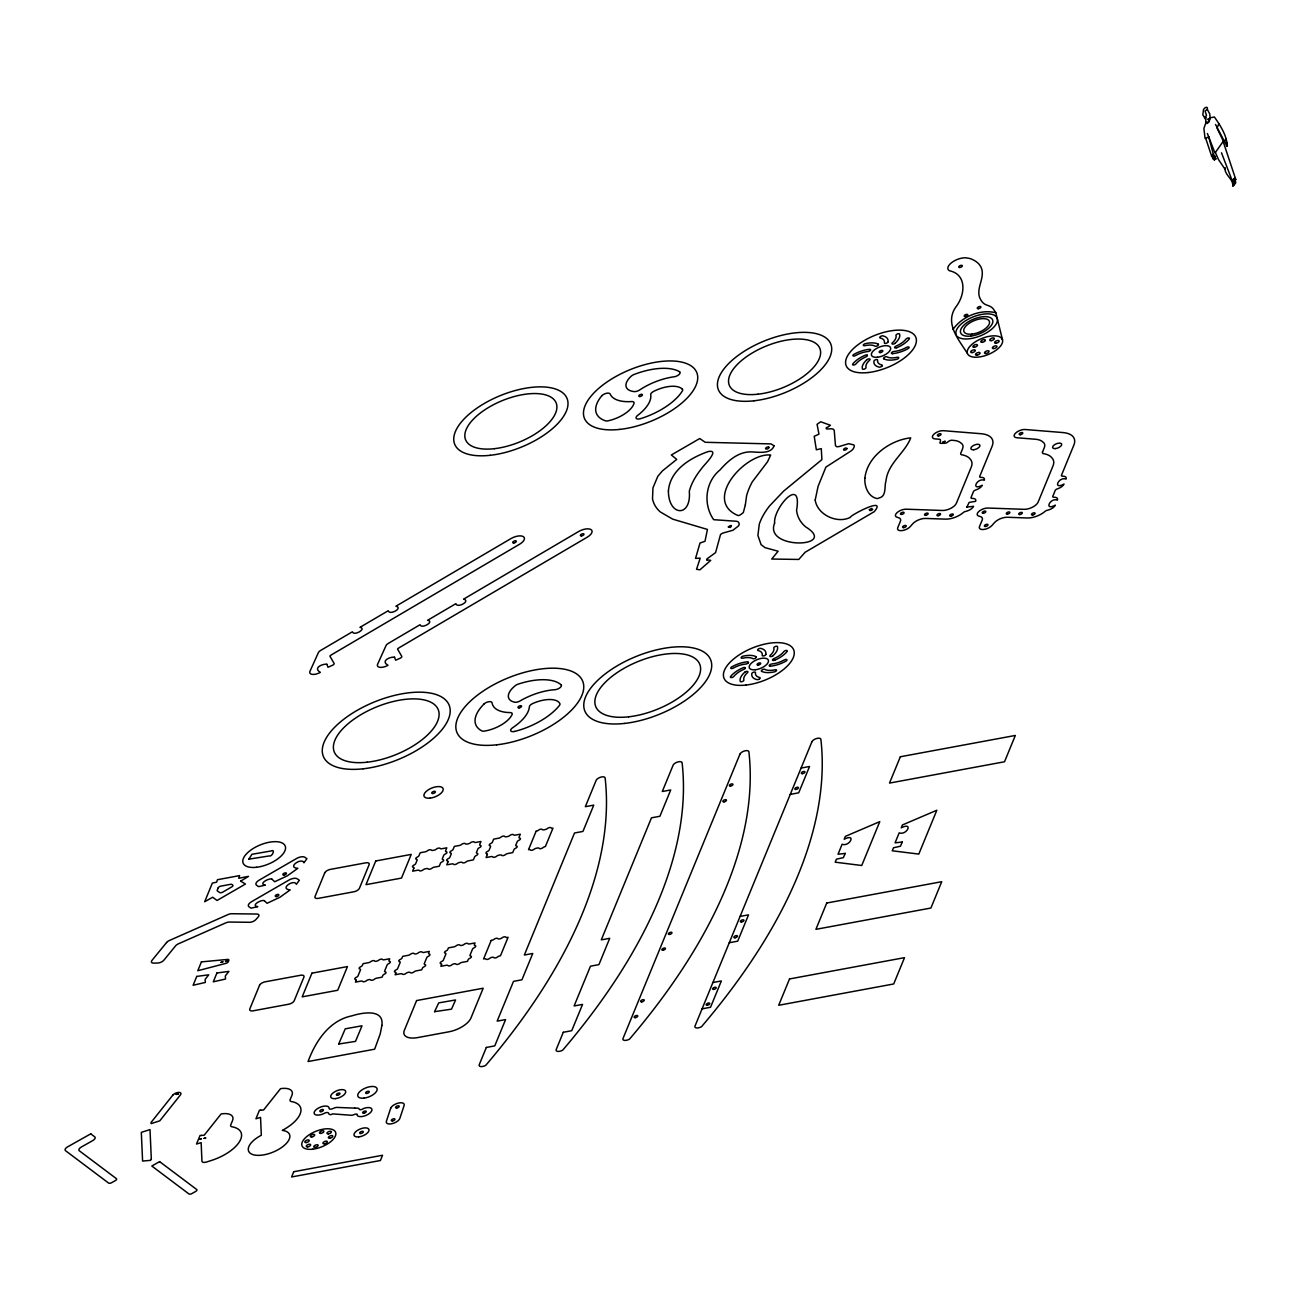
<?xml version="1.0" encoding="UTF-8"?>
<svg xmlns="http://www.w3.org/2000/svg" width="1301" height="1301" viewBox="0 0 1301 1301"><rect width="100%" height="100%" fill="white"/><g stroke="black" fill="none" stroke-linecap="round" stroke-linejoin="round"><path stroke-width="1.5" d="M1205.604 118.131L1205.994 122.766L1207.068 123.481L1210.158 118.196L1209.784 113.984L1207.328 109.414L1205.068 111.04L1205.994 113.74C1208.157 117.675 1202.4 115.708 1206.222 117.675M1210.174 117.789L1209.101 121.855L1207.068 123.481M1213.166 154.152L1215.524 156.689L1214.679 157.323L1213.475 156.006L1213.817 157.177L1216.045 158.673L1214.5 159.909L1211.686 156.266L1213.28 154.071L1208.792 137.109M1232.893 183.051L1233.104 186.206L1235.722 182.856L1234.925 178.042L1232.763 179.961L1234.389 184.466M1211.686 156.266L1205.685 138.313M1207.328 109.414C1208.336 105.804 1204.417 107.316 1203.523 109.609L1202.807 114.764L1205.523 119.302M1233.885 183.034L1234.031 184.628M1227.038 146.07C1227.331 136.247 1220.305 125.416 1214.386 116.976L1210.093 117.838M1225.119 167.634C1223.591 173.358 1232.844 179.684 1232.551 183.604M1218.842 123.693L1217.037 128.1L1223.363 141.175L1214.988 152.998L1207.393 133.531M952.999 329.397C962.122 316.419 980.32 308.955 995.818 312.728L1002.469 339.675A18.832 8.635 -22.2 0 1 978.531 357.076A18.832 8.635 -22.2 0 1 973.831 342.846A18.832 8.635 -22.2 0 1 1002.469 339.675L1001.591 338.211M1042.524 452.016L1044.313 447.642A18.019 8.261 -22.2 0 0 1042.54 441.755A23.451 10.75 -22.2 0 0 1035.092 439.218L1016.845 437.738A7.286 3.334 -22.2 0 1 1015.512 433.184A7.286 3.334 -22.2 0 1 1025.123 429.509L1062.819 432.55A31.875 14.62 -22.2 0 1 1073.845 445.153L1061.486 475.239A2.423 1.106 -22.2 0 0 1062.624 476.199A7.286 3.334 -22.2 0 1 1066.039 479.093C1058.819 476.28 1052.249 490.266 1063.99 484.102A7.286 3.334 -22.2 0 1 1057.42 488.851A2.423 1.106 -22.2 0 0 1055.225 490.428L1052.818 496.299A2.423 1.106 -22.2 0 0 1053.956 497.258A7.286 3.334 -22.2 0 1 1057.388 500.153C1050.102 497.226 1043.646 511.391 1055.322 505.162A7.286 3.334 -22.2 0 1 1047.289 510.285A2.423 1.106 -22.2 0 0 1045.126 511.326A14.571 6.684 -22.2 0 1 1027.351 517.977L1007.283 517.261A9.709 4.456 -22.2 0 0 994.436 522.677L991.996 525.441A7.302 3.35 -22.2 0 1 983.491 529.491A7.302 3.35 -22.2 0 1 979.474 526.612L982.174 520.107A9.709 4.456 -22.2 0 0 980.97 516.79L979.149 516.188A7.286 3.334 -22.2 0 1 978.726 511.569A7.286 3.334 -22.2 0 1 987.833 508.04L1024.131 509.325A9.709 4.456 -22.2 0 0 1038.1 502.17L1052.851 466.278A28.573 13.108 -22.2 0 0 1052.151 458.18A32.899 15.092 -22.2 0 0 1046.687 454.423A28.524 13.091 -22.2 0 0 1043.744 453.707A4.375 2 -22.2 0 1 1042.524 452.016M1232.584 185.783L1233.755 184.189M1206.06 122.18L1203.913 128.474L1205.068 138.491L1208.922 136.93M1225.965 138.996L1224.355 141.289L1215.524 124.441M1210.044 118.131L1207.572 119.269M1235.478 178.562L1223.135 141.419M1214.402 159.86L1213.101 159.08M1215.801 159.064L1213.345 158.478M801.091 768.062L809.531 766.5L798.7 792.813L790.26 794.391M740.09 916.424L748.53 914.847L737.7 941.176L729.259 942.737M712.915 982.515L721.356 980.954L710.525 1007.267L702.085 1008.844M1235.836 179.619L1233.982 180.123L1233.429 182.742M1235.82 179.245L1234.665 178.4L1233.315 179.424L1233.511 184.091L1221.493 152.802M768.924 447.17C769.737 449.235 763.671 449.983 766.11 447.69A1.838 0.846 -22.2 0 1 768.842 447.186M1224.843 168.967L1218.533 159.6L1215.297 152.298M995.818 312.728L993.525 309.248A32.037 14.701 -22.2 0 0 987.54 305.361A30.98 14.213 -22.2 0 1 981.897 301.458C973.847 291.261 984.337 280.609 981.946 269.827A61.245 28.085 -22.2 0 0 969.814 258.492L965.895 257.809A12.067 5.529 -22.2 0 0 951.503 262.721A12.067 5.529 -22.2 0 0 949.47 270.738C966.919 274.495 965.098 294.075 956.837 305.654C943.648 322.453 958.268 339.008 967.407 353.4M1226.859 142.329L1226.892 146.411L1224.501 141.061M956.056 334.487L955.845 332.438A22.101 10.132 -22.2 0 1 985.41 313.931A22.101 10.132 -22.2 0 1 990.712 329.966A22.101 10.132 -22.2 0 1 957.081 336.211M354.799 1108.127L357.499 1108.127A4.846 2.228 -22.2 0 1 359.239 1109.168A2.553 1.171 -22.2 0 0 360.8 1109.688A2.553 1.171 -22.2 0 0 363.272 1108.663L363.516 1108.517A8.001 3.675 -22.2 0 1 371.875 1109.119A8.001 3.675 -22.2 0 1 366.085 1115.396A8.001 3.675 -22.2 0 1 357.173 1115.396L357.19 1115.25A2.553 1.171 -22.2 0 0 356.718 1114.111A2.553 1.171 -22.2 0 0 354.311 1114.502A4.846 2.228 -22.2 0 1 351.563 1115.299L332.893 1113.9L330.828 1114.648A4.846 2.228 -22.2 0 1 328.665 1113.396A3.399 1.561 -22.2 0 0 325.25 1112.875A8.001 3.675 -22.2 0 1 314.419 1113.965A8.001 3.675 -22.2 0 1 320.924 1106.923A8.001 3.675 -22.2 0 1 329.12 1108.68A3.399 1.561 -22.2 0 0 333.251 1108.436A4.846 2.228 -22.2 0 1 336.813 1107.411L354.799 1108.127M864.872 478.215C864.319 486.2 867.995 496.413 876.565 498.446A2.017 0.927 -22.2 0 0 878.972 498.007C886.843 496.38 884.078 486.574 885.997 480.882C887.737 463.432 904.976 452.959 910.733 437.868C890.648 439.933 867.149 456.179 864.872 478.215M668.405 490.916C668.389 516.464 691.579 517.847 689.302 491.258A112.406 51.552 -22.2 0 1 701.581 468.571C703.304 465.612 720.835 449.154 708.329 451.528C690.441 457.741 670.064 470.035 668.405 490.916M774.062 445.755C771.151 454.504 757.832 452.081 751.279 451.886C738.448 451.545 727.958 460.83 720.038 469.921C705.061 482.02 703.012 504.577 713.696 519.701L736.415 521.262A10.132 4.651 -22.2 0 1 738.545 522.238L739.228 523.913A10.05 4.619 -22.2 0 1 738.334 526.059L732.902 530.271L723.014 533.036A5.464 2.504 -22.2 0 0 720.543 534.483L715.583 552.6L706.768 559.04L706.785 560.243A1.773 0.813 -22.2 0 0 708.264 559.967L710.704 560.373L699.922 569.822L696.523 569.285L700.198 558.145L695.531 558.405L700.003 543.037L704.996 541.297L707.435 529.442L672.65 519.132L660.355 511.96A101.364 46.494 -22.2 0 1 655.899 506.983A109.349 50.154 -22.2 0 1 652.517 498.901L652.956 487.875L657.769 476.394L662.453 470.864L676.731 459.383L671.332 454.976L699.743 438.535L705.207 442.291L770.989 443.917L774.062 445.755M774.615 523.116C763.524 550.193 839.438 547.672 805.677 526.889A112.406 51.552 -22.2 0 1 796.57 510.382C802.619 474.719 773.087 508.171 774.615 523.116M815.19 500.088C817.304 514.627 837.08 524.124 850.317 517.359C850.008 515.342 887.51 495.697 874.321 511.618L805.124 552.274L798.781 559.446L771.721 559.04L778.128 551.217L765.053 547.656L761.069 544.631L757.914 535.443L759.28 524.157A109.349 50.154 -22.2 0 1 764.175 513.684A101.364 46.494 -22.2 0 1 769.655 505.829L783.722 491.046L821.89 459.627L821.289 448.65L816.345 449.788L814.215 436.323L818.963 434.127L817.061 424.337L820.703 421.768L830.428 425.281L827.81 427.151A1.773 0.813 -22.2 0 0 826.298 427.753C824.623 430.842 833.713 426.679 834.25 430.533L835.453 445.495L836.445 446.585A5.464 2.504 -22.2 0 0 838.803 446.633L848.707 443.674L853.716 444.877A10.05 4.619 -22.2 0 1 854.285 446.601L853.293 448.764A10.132 4.651 -22.2 0 1 850.903 451.04L825.907 467.092L818.085 486.346L815.19 500.088M264.249 900.601L267.063 903.284L279.748 897.365L290.204 889.9C278.821 888.908 294.481 878.549 296.352 884.355L299.328 880.24L297.262 878.809A6.505 2.992 -22.2 0 0 288.529 880.322L252.085 901.398A6.505 2.992 -22.2 0 0 248.946 906.764L251.012 908.179L257.777 906.667C250.377 905.626 261.078 899.479 264.249 900.601M271.828 879.053L274.657 881.753L287.342 875.817L297.799 868.352C286.35 867.393 302.092 857.001 303.946 862.807L306.922 858.693L304.857 857.261A6.505 2.992 -22.2 0 0 296.108 858.774L259.68 879.85A6.505 2.992 -22.2 0 0 256.541 885.217L258.606 886.648L265.371 885.119C257.891 884.111 268.705 877.915 271.828 879.053M745.327 504.983L743.31 512.61L740.627 514.643A2.504 1.138 -22.2 0 1 738.025 515.554C702.231 500.43 745.701 452.325 770.68 455.041L767.541 461.774L752.206 481.972A158.462 72.677 -22.2 0 0 746.628 495.518L745.327 504.983M240.652 881.151L245.466 884.029L217.039 900.471L212.681 897.235L204.68 901.739L212.356 883.086L216.584 882.192L217.462 879.704L239.66 875.589L238.685 878.273L248.524 876.37L240.652 881.151M381.892 1025.448L380.234 1033.888L374.655 1049.191L308.061 1061.535C315.509 1041.353 329.234 1020.472 351.807 1015.87C361.532 1012.796 384.364 1008.177 381.892 1025.448M326.876 664.274L327.998 667.267L332.438 665.299A2.423 1.106 -22.2 0 0 334.081 663.364L330.047 656.371A4.846 2.228 -22.2 0 1 329.917 655.997A4.846 2.228 -22.2 0 1 331.495 654.793L519.636 544.208A9.709 4.456 -22.2 0 0 523.376 536.646A9.709 4.456 -22.2 0 0 511 538.565L395.911 606.217C403.538 607.909 389.552 615.747 388.251 610.722L359.97 627.342C367.224 628.546 353.872 636.465 352.376 631.798L320.648 650.451A4.846 2.228 -22.2 0 0 318.42 652.549L309.931 671.349A7.741 3.545 -22.2 0 0 312.516 674.406A7.741 3.545 -22.2 0 0 320.371 672.341C312.533 667.885 322.827 663.591 326.876 664.274M394.528 657.216L395.65 660.209L400.09 658.257A2.423 1.106 -22.2 0 0 401.733 656.306L397.699 649.329A4.846 2.228 -22.2 0 1 397.569 648.939A4.846 2.228 -22.2 0 1 399.147 647.735L587.288 537.15A9.709 4.456 -22.2 0 0 591.028 529.588A9.709 4.456 -22.2 0 0 578.669 531.507L463.563 599.159C471.19 600.851 457.204 608.705 455.903 603.664L427.639 620.284C434.892 621.488 421.508 629.391 420.028 624.74L388.3 643.41A4.846 2.228 -22.2 0 0 386.072 645.507L377.583 664.291A7.741 3.545 -22.2 0 0 380.168 667.348A7.741 3.545 -22.2 0 0 388.023 665.283C380.12 660.843 390.511 656.533 394.528 657.216M248.881 859.148L269.079 855.96C272.251 857.196 275.763 848.447 271.145 850.968L251.922 854.302L248.881 859.148M434.583 1011.674L451.512 1009.153L455.578 999.949L438.713 1002.892L434.583 1011.674M845.26 853.407L843.341 857.635L836.429 859.164L835.193 862.189L861.75 865.49L879.769 821.647L845.374 836.364L844.186 839.243C856.676 832.884 849.683 847.097 842.121 844.251L838.023 854.253L845.26 853.407M902.325 842.007L900.406 846.235L893.494 847.764L892.242 850.789L918.799 854.09L936.834 810.247L902.422 824.964L901.235 827.843C913.709 821.484 906.781 835.73 899.186 832.851L895.072 842.853L902.325 842.007M338.699 1044.02L355.515 1041.385L362.003 1025.79L345.253 1028.831L338.699 1044.02M966.838 507.097L973.571 506.317A7.286 3.334 -22.2 0 1 965.521 511.456A2.423 1.106 -22.2 0 0 963.374 512.48A14.571 6.684 -22.2 0 1 945.583 519.132L925.515 518.432A9.709 4.456 -22.2 0 0 912.684 523.831L910.245 526.612A7.302 3.35 -22.2 0 1 901.723 530.645A7.302 3.35 -22.2 0 1 897.723 527.767L900.406 521.278A9.709 4.456 -22.2 0 0 899.219 517.961L897.397 517.343A7.286 3.334 -22.2 0 1 896.958 512.724A7.286 3.334 -22.2 0 1 906.081 509.195L942.379 510.48A9.709 4.456 -22.2 0 0 956.349 503.341L971.099 467.449A28.573 13.108 -22.2 0 0 970.4 459.351A32.899 15.092 -22.2 0 0 964.919 455.578A28.524 13.091 -22.2 0 0 961.992 454.862A4.375 2 -22.2 0 1 960.772 453.171L962.561 448.812A18.019 8.261 -22.2 0 0 960.788 442.909A23.451 10.75 -22.2 0 0 953.34 440.372L951.844 440.258A2.423 1.106 -22.2 0 0 949.551 440.828L949.421 440.893A4.846 2.228 -22.2 0 0 947.713 442.08A2.423 1.106 -22.2 0 1 944.868 443.251L941.127 443.365A2.423 1.106 -22.2 0 1 940.103 442.194A4.846 2.228 -22.2 0 0 940.444 441.072L940.33 439.852A2.423 1.106 -22.2 0 0 939.436 439.25L935.077 438.909A7.286 3.334 -22.2 0 1 933.76 434.355A7.286 3.334 -22.2 0 1 943.371 430.68L981.068 433.721A31.875 14.62 -22.2 0 1 992.094 446.324L979.718 476.394A2.423 1.106 -22.2 0 0 980.873 477.369A7.286 3.334 -22.2 0 1 984.288 480.264C977.067 477.483 970.497 491.42 982.239 485.257A7.286 3.334 -22.2 0 1 975.669 490.005A2.423 1.106 -22.2 0 0 973.473 491.599L971.066 497.454A2.423 1.106 -22.2 0 0 972.205 498.413A7.286 3.334 -22.2 0 1 975.636 501.324L969.18 502.397L966.838 507.097M201.362 1135.431L204.192 1135.236L221.137 1113.932A17.531 8.034 -22.2 0 1 232.521 1120.6L230.732 1124.958A4.846 2.228 -22.2 0 0 232.082 1126.829A28.037 12.864 -22.2 0 1 234.961 1127.528A32.411 14.864 -22.2 0 1 238.685 1142.896A32.411 14.864 -22.2 0 1 211.738 1160.346L206.615 1162.004A4.846 2.228 -22.2 0 1 201.931 1161.142L201.151 1142.636L196.532 1144.018L200.061 1135.464L201.362 1135.431M260.753 1110.192L263.599 1109.981L280.528 1088.677A17.531 8.034 -22.2 0 1 291.912 1095.344L290.123 1099.703A4.846 2.228 -22.2 0 0 291.489 1101.589A28.037 12.864 -22.2 0 1 294.368 1102.289A32.411 14.864 -22.2 0 1 282.301 1130.39A22.101 10.132 -22.2 0 1 282.724 1146.685A22.101 10.132 -22.2 0 1 251.321 1153.954A22.101 10.132 -22.2 0 1 261.306 1135.253L260.558 1117.396L255.939 1118.779L259.452 1110.225L260.753 1110.192M846.984 448.487L846.398 449.43A1.838 0.846 -22.2 0 1 844.918 450.13C841.275 450.731 845.601 446.519 846.984 448.487M176.188 1094.401L178.253 1093.913L176.188 1094.401M221.072 962.317L222.861 961.813L221.072 962.317M225.561 961.488L227.35 960.967L225.561 961.488M199.59 1139.269L201.379 1138.83L199.638 1139.156M204.078 1138.424L205.883 1138.001L204.143 1138.326M943.095 441.95L945.144 441.364L943.095 441.95M869.361 509.683L869.832 510.545A1.838 0.846 -22.2 0 0 871.377 510.317A1.838 0.846 -22.2 0 0 872.695 509.423L871.637 508.398L869.361 509.683M390.658 1108.322L386.381 1121.299A7.286 3.334 -22.2 0 0 391.845 1123.739A7.286 3.334 -22.2 0 0 399.846 1118.421L404.123 1105.46A7.286 3.334 -22.2 0 0 398.675 1103.004A7.286 3.334 -22.2 0 0 390.658 1108.322M218.194 887.835L217.218 890.193A2.423 1.106 -22.2 0 0 217.413 890.957L219.723 892.551A2.423 1.106 -22.2 0 0 222.796 892.096L231.724 886.924A2.423 1.106 -22.2 0 0 232.7 885.038L231.92 884.485A2.423 1.106 -22.2 0 0 230.44 884.355L220.959 886.111A2.423 1.106 -22.2 0 0 218.194 887.835M201.427 961.878L197.801 970.725L225.496 963.472A2.423 1.106 -22.2 0 0 228.26 961.748L228.813 960.382A2.423 1.106 -22.2 0 0 227.138 959.471L201.427 961.878M196.744 976.417L193.117 985.247L205.33 982.45L205.233 980.466A4.846 2.228 -22.2 0 1 205.688 978.661L208.729 974.823L196.744 976.417M216.925 972.985L213.299 981.816L225.512 979.035L225.415 977.035A4.846 2.228 -22.2 0 1 225.854 975.23L228.911 971.392L216.925 972.985M259.533 985.312L249.792 1008.991A4.846 2.228 -22.2 0 0 253.142 1010.812L288.676 1004.226A4.846 2.228 -22.2 0 0 294.189 1000.762L303.93 977.084A4.846 2.228 -22.2 0 0 300.58 975.262L265.046 981.848A4.846 2.228 -22.2 0 0 259.533 985.312M324.746 872.857L315.005 896.552A4.846 2.228 -22.2 0 0 318.371 898.357L353.888 891.77A4.846 2.228 -22.2 0 0 359.418 888.323L369.142 864.628A4.846 2.228 -22.2 0 0 365.792 862.823L330.275 869.41A4.846 2.228 -22.2 0 0 324.746 872.857M311.931 973.164L302.19 996.859L337.707 990.272L347.448 966.578L311.931 973.164M375.729 860.986L365.988 884.664L401.505 878.077L411.246 854.399L375.729 860.986M356.149 980.45L355.466 982.109L360.946 981.1A2.423 1.106 -22.2 0 1 362.589 981.409A2.423 1.106 -22.2 0 0 366.443 980.694A2.423 1.106 -22.2 0 1 368.167 979.783A4.001 1.838 -22.2 0 1 368.931 979.62A2.423 1.106 -22.2 0 1 370.59 979.929A2.423 1.106 -22.2 0 0 374.428 979.214A2.423 1.106 -22.2 0 1 376.623 978.189L382.104 977.181L382.787 975.506A2.423 1.106 -22.2 0 1 384.364 974.173A2.423 1.106 -22.2 0 0 385.307 971.88A2.423 1.106 -22.2 0 1 384.673 970.953L387.113 964.984A2.423 1.106 -22.2 0 1 388.706 963.634A2.423 1.106 -22.2 0 0 389.633 961.358A2.423 1.106 -22.2 0 1 388.999 960.431L389.682 958.756L384.202 959.764A2.423 1.106 -22.2 0 1 382.543 959.471A2.423 1.106 -22.2 0 0 378.705 960.187A2.423 1.106 -22.2 0 1 376.509 961.195A4.001 1.838 -22.2 0 1 375.761 961.309A2.423 1.106 -22.2 0 1 374.558 960.951A2.423 1.106 -22.2 0 0 370.72 961.667A2.423 1.106 -22.2 0 1 368.525 962.675L363.044 963.699L362.361 965.358A2.423 1.106 -22.2 0 1 360.767 966.708A2.423 1.106 -22.2 0 0 359.19 968.058A2.423 1.106 -22.2 0 0 359.84 968.985A2.423 1.106 -22.2 0 1 360.475 969.912L358.019 975.896A2.423 1.106 -22.2 0 1 356.441 977.23A2.423 1.106 -22.2 0 0 354.864 978.58A2.423 1.106 -22.2 0 0 355.515 979.507A2.423 1.106 -22.2 0 1 356.149 980.45M413.832 868.174L412.612 871.166L417.637 870.239A2.423 1.106 -22.2 0 1 419.296 870.532A2.423 1.106 -22.2 0 0 420.955 870.841A2.423 1.106 -22.2 0 0 423.134 869.816A2.423 1.106 -22.2 0 1 425.329 868.808L426.517 868.58A2.423 1.106 -22.2 0 1 428.175 868.889A2.423 1.106 -22.2 0 0 429.834 869.182A2.423 1.106 -22.2 0 0 432.013 868.174A2.423 1.106 -22.2 0 1 434.209 867.165L439.25 866.222L440.47 863.246A2.423 1.106 -22.2 0 1 442.047 861.896A2.423 1.106 -22.2 0 0 442.99 859.619A2.423 1.106 -22.2 0 1 442.356 858.676L443.722 855.342A2.423 1.106 -22.2 0 1 445.3 854.009A2.423 1.106 -22.2 0 0 446.243 851.716A2.423 1.106 -22.2 0 1 445.592 850.789L446.828 847.797L441.787 848.74A2.423 1.106 -22.2 0 1 440.145 848.431A2.423 1.106 -22.2 0 0 438.486 848.138A2.423 1.106 -22.2 0 0 436.29 849.146A2.423 1.106 -22.2 0 1 434.095 850.155L432.908 850.382A2.423 1.106 -22.2 0 1 431.265 850.073A2.423 1.106 -22.2 0 0 429.606 849.781A2.423 1.106 -22.2 0 0 427.411 850.789A2.423 1.106 -22.2 0 1 425.216 851.813L420.19 852.74L418.955 855.733A2.423 1.106 -22.2 0 1 417.377 857.066A2.423 1.106 -22.2 0 0 416.434 859.343A2.423 1.106 -22.2 0 1 417.084 860.286L415.702 863.62A2.423 1.106 -22.2 0 1 414.125 864.97A2.423 1.106 -22.2 0 0 413.198 867.247A2.423 1.106 -22.2 0 1 413.832 868.174M293.766 1171.713L291.603 1176.966L380.412 1160.508L382.575 1155.255L293.766 1171.713M395.797 973.099L395.114 974.774L400.578 973.75A2.423 1.106 -22.2 0 1 402.237 974.059A2.423 1.106 -22.2 0 0 406.075 973.343A2.423 1.106 -22.2 0 1 407.798 972.449A4.001 1.838 -22.2 0 1 408.579 972.27A2.423 1.106 -22.2 0 1 410.222 972.579A2.423 1.106 -22.2 0 0 414.076 971.863A2.423 1.106 -22.2 0 1 416.271 970.855L421.752 969.83L422.435 968.155A2.423 1.106 -22.2 0 1 424.012 966.822A2.423 1.106 -22.2 0 0 424.955 964.545A2.423 1.106 -22.2 0 1 424.305 963.602L426.761 957.634A2.423 1.106 -22.2 0 1 428.338 956.284A2.423 1.106 -22.2 0 0 429.281 954.007A2.423 1.106 -22.2 0 1 428.631 953.08L429.33 951.405L423.85 952.43A2.423 1.106 -22.2 0 1 422.191 952.121A2.423 1.106 -22.2 0 0 418.353 952.836A2.423 1.106 -22.2 0 1 416.157 953.844A4.001 1.838 -22.2 0 1 415.409 953.958A2.423 1.106 -22.2 0 1 414.206 953.6A2.423 1.106 -22.2 0 0 410.352 954.316A2.423 1.106 -22.2 0 1 408.156 955.324L402.676 956.349L401.993 958.008A2.423 1.106 -22.2 0 1 400.415 959.357A2.423 1.106 -22.2 0 0 399.472 961.634A2.423 1.106 -22.2 0 1 400.123 962.577L397.667 968.546A2.423 1.106 -22.2 0 1 396.089 969.879A2.423 1.106 -22.2 0 0 395.146 972.172A2.423 1.106 -22.2 0 1 395.797 973.099M447.967 861.847L446.747 864.84L451.789 863.913A2.423 1.106 -22.2 0 1 453.431 864.206A2.423 1.106 -22.2 0 0 457.285 863.49A2.423 1.106 -22.2 0 1 459.464 862.482L460.668 862.254A2.423 1.106 -22.2 0 1 462.31 862.563A2.423 1.106 -22.2 0 0 466.165 861.847A2.423 1.106 -22.2 0 1 468.36 860.839L473.385 859.896L474.621 856.92A2.423 1.106 -22.2 0 1 476.199 855.57A2.423 1.106 -22.2 0 0 477.125 853.293A2.423 1.106 -22.2 0 1 476.491 852.35L477.857 849.016A2.423 1.106 -22.2 0 1 479.435 847.667A2.423 1.106 -22.2 0 0 480.378 845.39A2.423 1.106 -22.2 0 1 479.744 844.463L480.963 841.471L475.922 842.414A2.423 1.106 -22.2 0 1 474.28 842.105A2.423 1.106 -22.2 0 0 472.621 841.812A2.423 1.106 -22.2 0 0 470.425 842.82A2.423 1.106 -22.2 0 1 468.23 843.829L467.043 844.056A2.423 1.106 -22.2 0 1 465.4 843.747A2.423 1.106 -22.2 0 0 463.741 843.455A2.423 1.106 -22.2 0 0 461.546 844.463A2.423 1.106 -22.2 0 1 459.351 845.487L454.325 846.414L453.09 849.39A2.423 1.106 -22.2 0 1 451.512 850.74A2.423 1.106 -22.2 0 0 450.585 853.017A2.423 1.106 -22.2 0 1 451.219 853.96L449.853 857.294A2.423 1.106 -22.2 0 1 448.276 858.644A2.423 1.106 -22.2 0 0 447.333 860.92A2.423 1.106 -22.2 0 1 447.967 861.847M416.596 1000.567L404.351 1030.327A19.401 8.896 -22.2 0 0 417.784 1037.564L448.878 1031.807A19.401 8.896 -22.2 0 0 470.962 1017.984L483.191 988.223L416.596 1000.567M441.527 964.626L440.844 966.285L446.324 965.277A2.423 1.106 -22.2 0 1 447.967 965.586A2.423 1.106 -22.2 0 0 451.821 964.87A2.423 1.106 -22.2 0 1 453.529 963.96A4.001 1.838 -22.2 0 1 454.309 963.797A2.423 1.106 -22.2 0 1 455.968 964.106A2.423 1.106 -22.2 0 0 459.806 963.39A2.423 1.106 -22.2 0 1 462.001 962.366L467.482 961.358L468.165 959.683A2.423 1.106 -22.2 0 1 469.742 958.349A2.423 1.106 -22.2 0 0 471.32 956.999A2.423 1.106 -22.2 0 0 470.686 956.056A2.423 1.106 -22.2 0 1 470.035 955.129L472.491 949.161A2.423 1.106 -22.2 0 1 474.068 947.811A2.423 1.106 -22.2 0 0 475.646 946.461A2.423 1.106 -22.2 0 0 475.011 945.534A2.423 1.106 -22.2 0 1 474.377 944.591L475.06 942.932L469.58 943.941A2.423 1.106 -22.2 0 1 467.921 943.648A2.423 1.106 -22.2 0 0 464.083 944.363A2.423 1.106 -22.2 0 1 461.888 945.372A4.001 1.838 -22.2 0 1 461.139 945.485A2.423 1.106 -22.2 0 1 459.936 945.128A2.423 1.106 -22.2 0 0 456.082 945.843A2.423 1.106 -22.2 0 1 453.886 946.852L448.422 947.876L447.723 949.535A2.423 1.106 -22.2 0 1 446.145 950.885A2.423 1.106 -22.2 0 0 445.218 953.161A2.423 1.106 -22.2 0 1 445.853 954.088L443.397 960.073A2.423 1.106 -22.2 0 1 441.82 961.406A2.423 1.106 -22.2 0 0 440.876 963.683A2.423 1.106 -22.2 0 1 441.527 964.626M487.306 854.562L486.086 857.554L491.111 856.611A2.423 1.106 -22.2 0 1 492.77 856.92A2.423 1.106 -22.2 0 0 494.429 857.213A2.423 1.106 -22.2 0 0 496.624 856.204A2.423 1.106 -22.2 0 1 498.803 855.196L500.007 854.968A2.423 1.106 -22.2 0 1 501.649 855.277A2.423 1.106 -22.2 0 0 503.308 855.57A2.423 1.106 -22.2 0 0 505.504 854.562A2.423 1.106 -22.2 0 1 507.683 853.537L512.724 852.61L513.96 849.618A2.423 1.106 -22.2 0 1 515.538 848.285A2.423 1.106 -22.2 0 0 516.464 846.008A2.423 1.106 -22.2 0 1 515.83 845.065L517.196 841.731A2.423 1.106 -22.2 0 1 518.774 840.381A2.423 1.106 -22.2 0 0 520.351 839.031A2.423 1.106 -22.2 0 0 519.717 838.104A2.423 1.106 -22.2 0 1 519.066 837.177L520.302 834.185L515.261 835.112A2.423 1.106 -22.2 0 1 513.619 834.819A2.423 1.106 -22.2 0 0 511.96 834.51A2.423 1.106 -22.2 0 0 509.764 835.535A2.423 1.106 -22.2 0 1 507.569 836.543L506.382 836.771A2.423 1.106 -22.2 0 1 504.739 836.462A2.423 1.106 -22.2 0 0 503.08 836.153A2.423 1.106 -22.2 0 0 500.885 837.177A2.423 1.106 -22.2 0 1 498.69 838.186L493.664 839.129L492.428 842.105A2.423 1.106 -22.2 0 1 490.851 843.455A2.423 1.106 -22.2 0 0 489.924 845.731A2.423 1.106 -22.2 0 1 490.558 846.658L489.192 850.008A2.423 1.106 -22.2 0 1 487.615 851.342A2.423 1.106 -22.2 0 0 486.672 853.635A2.423 1.106 -22.2 0 1 487.306 854.562M491.209 940.412L483.598 958.935A2.423 1.106 -22.2 0 1 485.858 959.081A2.423 1.106 -22.2 0 0 489.696 958.365A2.423 1.106 -22.2 0 1 491.42 957.455A4.001 1.838 -22.2 0 1 492.201 957.292A2.423 1.106 -22.2 0 1 493.843 957.585A2.423 1.106 -22.2 0 0 497.698 956.885A2.423 1.106 -22.2 0 1 500.462 955.796L508.073 937.289A2.423 1.106 -22.2 0 1 505.813 937.143A2.423 1.106 -22.2 0 0 501.975 937.858A2.423 1.106 -22.2 0 1 500.251 938.753A4.001 1.838 -22.2 0 1 499.47 938.915A2.423 1.106 -22.2 0 1 497.828 938.623A2.423 1.106 -22.2 0 0 493.973 939.338A2.423 1.106 -22.2 0 1 491.209 940.412M536.093 831.258L528.515 849.699A2.423 1.106 -22.2 0 1 530.304 849.96A2.423 1.106 -22.2 0 0 534.158 849.244A2.423 1.106 -22.2 0 1 536.354 848.236L537.541 848.008A2.423 1.106 -22.2 0 1 539.183 848.317A2.423 1.106 -22.2 0 0 540.842 848.626A2.423 1.106 -22.2 0 0 543.037 847.602A2.423 1.106 -22.2 0 1 545.379 846.561L552.958 828.135A2.423 1.106 -22.2 0 1 551.152 827.859A2.423 1.106 -22.2 0 0 547.314 828.574A2.423 1.106 -22.2 0 1 545.119 829.583L543.932 829.81A2.423 1.106 -22.2 0 1 542.273 829.501A2.423 1.106 -22.2 0 0 538.435 830.217A2.423 1.106 -22.2 0 1 536.093 831.258M486.33 1047.451L479.256 1064.673A4.846 2.228 -22.2 0 0 480.866 1066.576A4.846 2.228 -22.2 0 0 485.777 1065.308A899.999 412.791 -22.2 0 0 605.111 777.852A4.846 2.228 -22.2 0 0 600.818 777.136A4.846 2.228 -22.2 0 0 596.134 780.389L585.336 806.685L593.76 805.124L582.946 831.437L574.505 832.998L524.336 955.032L532.76 953.47L521.945 979.799L513.505 981.361L497.145 1021.139L505.585 1019.577L494.77 1045.89L486.33 1047.451M563.3 1032.278L556.226 1049.484A4.846 2.228 -22.2 0 0 557.82 1051.403A4.846 2.228 -22.2 0 0 562.748 1050.118A899.999 412.791 -22.2 0 0 682.082 762.679A4.846 2.228 -22.2 0 0 677.788 761.963A4.846 2.228 -22.2 0 0 673.105 765.216L662.29 791.512L670.731 789.951L659.916 816.264L651.476 817.825L601.29 939.859L609.73 938.297L598.915 964.626L590.475 966.188L574.115 1005.966L582.555 1004.405L571.724 1030.717L563.3 1032.278M739.911 754.206L623.016 1038.474A4.846 2.228 -22.2 0 0 624.626 1040.393A4.846 2.228 -22.2 0 0 629.538 1039.109A899.999 412.791 -22.2 0 0 748.872 751.653A4.846 2.228 -22.2 0 0 744.595 750.937A4.846 2.228 -22.2 0 0 739.911 754.206M811.905 741.765L695.01 1026.05A4.846 2.228 -22.2 0 0 696.62 1027.953A4.846 2.228 -22.2 0 0 701.532 1026.684A899.999 412.791 -22.2 0 0 820.866 739.228A4.846 2.228 -22.2 0 0 816.589 738.513A4.846 2.228 -22.2 0 0 811.905 741.765M789.528 978.954L778.697 1005.283L893.706 983.963L904.52 957.65L789.528 978.954M826.737 903.024L815.906 929.337L930.914 908.033L941.729 881.704L826.737 903.024M900.341 756.759L889.51 783.088L1004.518 761.768L1015.333 735.455L900.341 756.759M728.365 526.905L730.446 527.458L731.438 525.604A1.838 0.846 -22.2 0 0 730.007 525.75L728.365 526.905M151.323 1159.207L150.574 1160.346L142.59 1161.061L141.321 1132.374L150.005 1129.577L151.323 1159.207M172.822 1095.133L151.566 1121.82A4.846 2.228 -22.2 0 0 151.127 1123.625L159.795 1120.828L180.432 1094.905A4.602 2.114 -22.2 0 0 178.709 1092.401A4.602 2.114 -22.2 0 0 172.822 1095.133M166.577 942.509L151.941 960.431A4.846 2.228 -22.2 0 0 153.664 963.114L157.632 963.033A4.846 2.228 -22.2 0 0 163.861 960.203L175.619 945.811A4.846 2.228 -22.2 0 1 178.481 943.794L225.805 922.864A4.846 2.228 -22.2 0 1 229.35 922.051L249.564 922.295A4.846 2.228 -22.2 0 0 255.858 919.596L258.297 916.831A4.846 2.228 -22.2 0 0 256.85 914.034L231.659 913.725A4.846 2.228 -22.2 0 0 228.114 914.538L169.423 940.493A4.846 2.228 -22.2 0 0 166.577 942.509M90.761 1133.838L67.619 1146.848A4.846 2.228 -22.2 0 0 65.505 1150.669L108.617 1183.081A2.423 1.106 -22.2 0 0 111.675 1182.674L115.382 1180.592A2.423 1.106 -22.2 0 0 116.439 1178.69L79.312 1150.783A4.846 2.228 -22.2 0 1 81.426 1146.962L92.647 1140.652A4.846 2.228 -22.2 0 0 94.745 1136.846L90.761 1133.838M159.616 1161.63L151.81 1166.021L188.921 1193.928A2.423 1.106 -22.2 0 0 191.979 1193.521L195.67 1191.44A2.423 1.106 -22.2 0 0 196.727 1189.537L159.616 1161.63M256.443 867.279A22.702 10.408 -22.2 0 0 285.309 846.284A22.702 10.408 -22.2 0 0 250.768 850.122A22.702 10.408 -22.2 0 0 256.443 867.279M363.922 1098.142A10.343 4.749 -22.2 0 0 377.079 1088.579A10.343 4.749 -22.2 0 0 361.336 1090.319A10.343 4.749 -22.2 0 0 363.922 1098.142M358.767 1136.895A8.001 3.675 -22.2 0 0 368.947 1129.496A8.001 3.675 -22.2 0 0 356.767 1130.845A8.001 3.675 -22.2 0 0 358.767 1136.895M335.463 1098.629A8.001 3.675 -22.2 0 0 345.643 1091.23A8.001 3.675 -22.2 0 0 333.463 1092.58A8.001 3.675 -22.2 0 0 335.463 1098.629M312.647 1149.206A18.116 8.31 -22.2 0 0 335.674 1132.455A18.116 8.31 -22.2 0 0 308.126 1135.513A18.116 8.31 -22.2 0 0 312.647 1149.206M363.093 768.81A67.928 31.159 -22.2 0 0 449.463 706.036A67.928 31.159 -22.2 0 0 346.131 717.485A67.928 31.159 -22.2 0 0 363.093 768.81M367.11 762.207A56.122 25.744 -22.2 0 0 438.486 710.33A56.122 25.744 -22.2 0 0 353.108 719.795A56.122 25.744 -22.2 0 0 367.11 762.207M730.479 786.064A1.935 0.894 -22.2 0 0 732.951 784.275A1.935 0.894 -22.2 0 0 730.007 784.601A1.935 0.894 -22.2 0 0 730.479 786.064M723.99 801.855A1.935 0.894 -22.2 0 0 726.462 800.066A1.935 0.894 -22.2 0 0 723.502 800.391A1.935 0.894 -22.2 0 0 723.99 801.855M669.495 934.411A1.935 0.894 -22.2 0 0 671.95 932.622A1.935 0.894 -22.2 0 0 669.007 932.947A1.935 0.894 -22.2 0 0 669.495 934.411M662.99 950.218A1.935 0.894 -22.2 0 0 665.462 948.413A1.935 0.894 -22.2 0 0 662.502 948.738A1.935 0.894 -22.2 0 0 662.99 950.218M641.767 1001.851A1.935 0.894 -22.2 0 0 644.223 1000.062A1.935 0.894 -22.2 0 0 641.279 1000.388A1.935 0.894 -22.2 0 0 641.767 1001.851M635.295 1017.642A1.935 0.894 -22.2 0 0 637.766 1015.837A1.935 0.894 -22.2 0 0 634.807 1016.179A1.935 0.894 -22.2 0 0 635.295 1017.642M713.761 989.41A1.935 0.894 -22.2 0 0 716.217 987.622A1.935 0.894 -22.2 0 0 713.273 987.947A1.935 0.894 -22.2 0 0 713.761 989.41M707.289 1005.201A1.935 0.894 -22.2 0 0 709.761 1003.413A1.935 0.894 -22.2 0 0 706.801 1003.738A1.935 0.894 -22.2 0 0 707.289 1005.201M741.489 921.986A1.935 0.894 -22.2 0 0 743.944 920.197A1.935 0.894 -22.2 0 0 741.001 920.523A1.935 0.894 -22.2 0 0 741.489 921.986M734.984 937.777A1.935 0.894 -22.2 0 0 737.456 935.988A1.935 0.894 -22.2 0 0 734.512 936.313A1.935 0.894 -22.2 0 0 734.984 937.777M802.489 773.64A1.935 0.894 -22.2 0 0 804.945 771.835A1.935 0.894 -22.2 0 0 802.001 772.16A1.935 0.894 -22.2 0 0 802.489 773.64M795.984 789.431A1.935 0.894 -22.2 0 0 798.456 787.625A1.935 0.894 -22.2 0 0 795.496 787.951A1.935 0.894 -22.2 0 0 795.984 789.431M283.96 875.036A1.935 0.894 -22.2 0 0 286.431 873.247A1.935 0.894 -22.2 0 0 283.488 873.573A1.935 0.894 -22.2 0 0 283.96 875.036M276.381 896.584A1.935 0.894 -22.2 0 0 278.837 894.779A1.935 0.894 -22.2 0 0 275.893 895.121A1.935 0.894 -22.2 0 0 276.381 896.584M363.792 1113.184A1.935 0.894 -22.2 0 0 366.248 1111.396A1.935 0.894 -22.2 0 0 363.304 1111.721A1.935 0.894 -22.2 0 0 363.792 1113.184M320.973 1111.672A1.935 0.894 -22.2 0 0 323.429 1109.883A1.935 0.894 -22.2 0 0 320.485 1110.208A1.935 0.894 -22.2 0 0 320.973 1111.672M324.323 1143.774A2.358 1.073 -22.2 0 0 327.315 1141.595A2.358 1.073 -22.2 0 0 323.738 1142.002A2.358 1.073 -22.2 0 0 324.323 1143.774M328.389 1133.887A2.358 1.073 -22.2 0 0 331.381 1131.707A2.358 1.073 -22.2 0 0 327.803 1132.114A2.358 1.073 -22.2 0 0 328.389 1133.887M320.892 1133.382A2.358 1.073 -22.2 0 0 323.884 1131.219A2.358 1.073 -22.2 0 0 320.306 1131.61A2.358 1.073 -22.2 0 0 320.892 1133.382M329.82 1138.196A2.358 1.073 -22.2 0 0 332.796 1136.017A2.358 1.073 -22.2 0 0 329.218 1136.407A2.358 1.073 -22.2 0 0 329.82 1138.196M315.151 1147.368A2.358 1.073 -22.2 0 0 318.127 1145.189A2.358 1.073 -22.2 0 0 314.566 1145.596A2.358 1.073 -22.2 0 0 315.151 1147.368M311.72 1136.976A2.358 1.073 -22.2 0 0 314.696 1134.814A2.358 1.073 -22.2 0 0 311.134 1135.204A2.358 1.073 -22.2 0 0 311.72 1136.976M306.223 1142.554A2.358 1.073 -22.2 0 0 309.215 1140.392A2.358 1.073 -22.2 0 0 305.637 1140.782A2.358 1.073 -22.2 0 0 306.223 1142.554M307.654 1146.864A2.358 1.073 -22.2 0 0 310.646 1144.685A2.358 1.073 -22.2 0 0 307.069 1145.091A2.358 1.073 -22.2 0 0 307.654 1146.864M337.528 1095.231A1.935 0.894 -22.2 0 0 340 1093.442A1.935 0.894 -22.2 0 0 337.04 1093.767A1.935 0.894 -22.2 0 0 337.528 1095.231M366.784 1093.442A1.935 0.894 -22.2 0 0 369.256 1091.637A1.935 0.894 -22.2 0 0 366.313 1091.962A1.935 0.894 -22.2 0 0 366.784 1093.442M392.463 1120.958A1.935 0.894 -22.2 0 0 394.919 1119.153A1.935 0.894 -22.2 0 0 391.975 1119.478A1.935 0.894 -22.2 0 0 392.463 1120.958M396.74 1107.98A1.935 0.894 -22.2 0 0 399.196 1106.175A1.935 0.894 -22.2 0 0 396.252 1106.5A1.935 0.894 -22.2 0 0 396.74 1107.98M360.832 1133.496A1.935 0.894 -22.2 0 0 363.304 1131.707A1.935 0.894 -22.2 0 0 360.344 1132.033A1.935 0.894 -22.2 0 0 360.832 1133.496M901.593 514.415A1.935 0.894 -22.2 0 0 904.065 512.627A1.935 0.894 -22.2 0 0 901.105 512.952A1.935 0.894 -22.2 0 0 901.593 514.415M925.645 515.277A1.935 0.894 -22.2 0 0 928.117 513.472A1.935 0.894 -22.2 0 0 925.157 513.814A1.935 0.894 -22.2 0 0 925.645 515.277M973.733 449.739A4.846 2.228 -22.2 0 0 979.913 445.267A4.846 2.228 -22.2 0 0 972.53 446.08A4.846 2.228 -22.2 0 0 973.733 449.739M938.086 515.716A1.935 0.894 -22.2 0 0 940.558 513.911A1.935 0.894 -22.2 0 0 937.614 514.253A1.935 0.894 -22.2 0 0 938.086 515.716M903.756 527.621A1.935 0.894 -22.2 0 0 906.212 525.832A1.935 0.894 -22.2 0 0 903.268 526.157A1.935 0.894 -22.2 0 0 903.756 527.621M938.558 435.884A1.935 0.894 -22.2 0 0 941.03 434.079A1.935 0.894 -22.2 0 0 938.086 434.404A1.935 0.894 -22.2 0 0 938.558 435.884M950.852 516.172A1.935 0.894 -22.2 0 0 953.308 514.367A1.935 0.894 -22.2 0 0 950.364 514.692A1.935 0.894 -22.2 0 0 950.852 516.172M430.062 798.147A10.278 4.716 -22.2 0 0 443.121 788.666A10.278 4.716 -22.2 0 0 427.492 790.39A10.278 4.716 -22.2 0 0 430.062 798.147M432.891 793.496A1.935 0.894 -22.2 0 0 435.363 791.691A1.935 0.894 -22.2 0 0 432.42 792.016A1.935 0.894 -22.2 0 0 432.891 793.496M746.042 685.058A37.599 17.238 -22.2 0 0 793.854 650.305A37.599 17.238 -22.2 0 0 736.659 656.631A37.599 17.238 -22.2 0 0 746.042 685.058M756.092 656.712A19.808 9.074 -22.2 0 0 743.278 656.111A1.935 0.894 -22.2 0 0 741.163 657.542A1.935 0.894 -22.2 0 0 742.643 658.176A15.921 7.302 -22.2 0 1 752.937 658.648A1.935 0.894 -22.2 0 0 755.442 658.192A1.935 0.894 -22.2 0 0 756.092 656.712M765.882 654.37A19.808 9.091 -22.2 0 0 760.727 648.386A1.935 0.894 -22.2 0 0 758.141 649.166A1.935 0.894 -22.2 0 0 758.093 650.516A15.921 7.302 -22.2 0 1 762.24 655.33A1.935 0.894 -22.2 0 0 763.898 655.85A1.935 0.894 -22.2 0 0 765.882 654.37M774.697 660.225A19.808 9.091 -22.2 0 0 787.089 651.476A1.935 0.894 -22.2 0 0 786.324 650.435A1.935 0.894 -22.2 0 0 783.852 651.606A15.921 7.302 -22.2 0 1 773.9 658.631A1.935 0.894 -22.2 0 0 772.518 660.192A1.935 0.894 -22.2 0 0 774.697 660.225M761.605 671.283A19.808 9.074 -22.2 0 0 774.42 671.869A1.935 0.894 -22.2 0 0 776.551 670.454A1.935 0.894 -22.2 0 0 775.054 669.82A15.921 7.302 -22.2 0 1 764.76 669.348A1.935 0.894 -22.2 0 0 762.256 669.787A1.935 0.894 -22.2 0 0 761.605 671.283M772.989 655.72A19.808 9.074 -22.2 0 0 777.461 646.613A1.935 0.894 -22.2 0 0 775.396 646.451A1.935 0.894 -22.2 0 0 773.835 647.996A15.921 7.302 -22.2 0 1 770.241 655.33A1.935 0.894 -22.2 0 0 770.42 656.598A1.935 0.894 -22.2 0 0 772.989 655.72M744.709 672.275A19.808 9.074 -22.2 0 0 740.236 681.382A1.935 0.894 -22.2 0 0 742.302 681.545A1.935 0.894 -22.2 0 0 743.863 679.984A15.921 7.302 -22.2 0 1 747.457 672.666A1.935 0.894 -22.2 0 0 747.294 671.381A1.935 0.894 -22.2 0 0 744.709 672.275M745.18 667.803A1.935 0.894 -22.2 0 0 743.001 667.771A19.808 9.074 -22.2 0 0 730.609 676.504A1.935 0.894 -22.2 0 0 731.373 677.561A1.935 0.894 -22.2 0 0 733.845 676.39A15.921 7.302 -22.2 0 1 743.798 669.365A1.935 0.894 -22.2 0 0 745.18 667.803M759.556 678.829A1.935 0.894 -22.2 0 0 759.605 677.479A15.921 7.302 -22.2 0 1 755.458 672.666A1.935 0.894 -22.2 0 0 753.799 672.145A1.935 0.894 -22.2 0 0 751.815 673.625A19.808 9.074 -22.2 0 0 756.971 679.61A1.935 0.894 -22.2 0 0 759.556 678.829M770.355 666.177A19.808 9.074 -22.2 0 0 785.934 661.136A1.935 0.894 -22.2 0 0 786.763 659.607A1.935 0.894 -22.2 0 0 784.324 659.932A15.921 7.302 -22.2 0 1 771.802 663.982A1.935 0.894 -22.2 0 0 769.395 665.218A1.935 0.894 -22.2 0 0 770.355 666.177M748.303 662.762A1.935 0.894 -22.2 0 0 747.343 661.819A19.808 9.074 -22.2 0 0 731.78 666.86A1.935 0.894 -22.2 0 0 730.934 668.389A1.935 0.894 -22.2 0 0 733.374 668.063A15.921 7.302 -22.2 0 1 745.896 664.014A1.935 0.894 -22.2 0 0 748.303 662.762M755.344 669.755A10.278 4.716 -22.2 0 0 768.403 660.257A10.278 4.716 -22.2 0 0 752.791 661.981A10.278 4.716 -22.2 0 0 755.344 669.755M758.19 665.087A1.935 0.894 -22.2 0 0 760.662 663.282A1.935 0.894 -22.2 0 0 757.702 663.624A1.935 0.894 -22.2 0 0 758.19 665.087M624.61 723.421A67.928 31.159 -22.2 0 0 710.964 660.632A67.928 31.159 -22.2 0 0 607.648 672.08A67.928 31.159 -22.2 0 0 624.61 723.421M628.627 716.818A56.122 25.744 -22.2 0 0 699.987 664.925A56.122 25.744 -22.2 0 0 614.609 674.39A56.122 25.744 -22.2 0 0 628.627 716.818M496.64 744.822A67.928 31.159 -22.2 0 0 583.011 682.049A67.928 31.159 -22.2 0 0 479.695 693.498A67.928 31.159 -22.2 0 0 496.64 744.822M514.757 731.406A47.617 21.841 -22.2 0 0 559.446 705.386A4.846 2.228 -22.2 0 0 559.869 703.613A23.483 10.766 -22.2 0 0 532.792 703.499A4.846 2.228 -22.2 0 0 529.361 706.817A41.03 18.816 -22.2 0 1 512.643 727.747A4.846 2.228 -22.2 0 0 510.773 730.869A4.846 2.228 -22.2 0 0 514.757 731.406M483.874 704.166A47.617 21.841 -22.2 0 0 481.793 730.869A4.846 2.228 -22.2 0 0 484.216 731.113A23.483 10.766 -22.2 0 0 512.074 714.591A4.846 2.228 -22.2 0 0 510.025 712.574A41.03 18.816 -22.2 0 1 492.038 702.816A4.846 2.228 -22.2 0 0 488.721 701.743A4.846 2.228 -22.2 0 0 483.761 704.183M561.056 684.749A47.617 21.841 -22.2 0 0 518.432 684.05A4.846 2.228 -22.2 0 0 515.44 685.546A23.483 10.766 -22.2 0 0 514.659 702.198A4.846 2.228 -22.2 0 0 520.14 700.897A41.03 18.816 -22.2 0 1 554.844 689.709A4.846 2.228 -22.2 0 0 560.032 687.676A4.846 2.228 -22.2 0 0 561.024 684.7M519.115 707.874A1.935 0.894 -22.2 0 0 521.587 706.085A1.935 0.894 -22.2 0 0 518.627 706.41A1.935 0.894 -22.2 0 0 519.115 707.874M972.172 352.571A2.423 1.106 -22.2 0 0 975.262 350.327A2.423 1.106 -22.2 0 0 971.571 350.733A2.423 1.106 -22.2 0 0 972.172 352.571M974.368 347.253A2.423 1.106 -22.2 0 0 977.441 345.009A2.423 1.106 -22.2 0 0 973.75 345.416A2.423 1.106 -22.2 0 0 974.368 347.253M982.255 342.309A2.423 1.106 -22.2 0 0 985.345 340.065A2.423 1.106 -22.2 0 0 981.653 340.472A2.423 1.106 -22.2 0 0 982.255 342.309M991.248 340.634A2.423 1.106 -22.2 0 0 994.322 338.39A2.423 1.106 -22.2 0 0 990.63 338.797A2.423 1.106 -22.2 0 0 991.248 340.634M996.046 343.22A2.423 1.106 -22.2 0 0 999.135 340.976A2.423 1.106 -22.2 0 0 995.444 341.382A2.423 1.106 -22.2 0 0 996.046 343.22M993.866 348.554A2.423 1.106 -22.2 0 0 996.94 346.31A2.423 1.106 -22.2 0 0 993.248 346.716A2.423 1.106 -22.2 0 0 993.866 348.554M985.963 353.498A2.423 1.106 -22.2 0 0 989.053 351.254A2.423 1.106 -22.2 0 0 985.361 351.66A2.423 1.106 -22.2 0 0 985.963 353.498M976.986 355.157A2.423 1.106 -22.2 0 0 980.06 352.913A2.423 1.106 -22.2 0 0 976.368 353.319A2.423 1.106 -22.2 0 0 976.986 355.157M971.961 334.113A13.709 6.294 -22.2 0 0 989.41 321.428A13.709 6.294 -22.2 0 0 968.546 323.738A13.709 6.294 -22.2 0 0 971.961 334.113M970.757 336.081A17.255 7.92 -22.2 0 0 992.696 320.144A17.255 7.92 -22.2 0 0 966.448 323.055A17.255 7.92 -22.2 0 0 970.757 336.081M959.845 267.486A1.935 0.894 -22.2 0 0 962.317 265.697A1.935 0.894 -22.2 0 0 959.374 266.022A1.935 0.894 -22.2 0 0 959.845 267.486M978.433 308.695A1.935 0.894 -22.2 0 0 980.889 306.89A1.935 0.894 -22.2 0 0 977.945 307.215A1.935 0.894 -22.2 0 0 978.433 308.695M965.326 316.517A1.935 0.894 -22.2 0 0 967.781 314.728A1.935 0.894 -22.2 0 0 964.838 315.053A1.935 0.894 -22.2 0 0 965.326 316.517M581.498 535.898A1.935 0.894 -22.2 0 0 583.954 534.109A1.935 0.894 -22.2 0 0 581.01 534.435A1.935 0.894 -22.2 0 0 581.498 535.898M513.846 542.956A1.935 0.894 -22.2 0 0 516.302 541.167A1.935 0.894 -22.2 0 0 513.358 541.492A1.935 0.894 -22.2 0 0 513.846 542.956M1055.485 448.585A4.846 2.228 -22.2 0 0 1061.665 444.096A4.846 2.228 -22.2 0 0 1054.282 444.909A4.846 2.228 -22.2 0 0 1055.485 448.585M1019.854 514.545A1.935 0.894 -22.2 0 0 1022.31 512.757A1.935 0.894 -22.2 0 0 1019.366 513.082A1.935 0.894 -22.2 0 0 1019.854 514.545M985.507 526.466A1.935 0.894 -22.2 0 0 987.979 524.661A1.935 0.894 -22.2 0 0 985.02 525.002A1.935 0.894 -22.2 0 0 985.507 526.466M1020.326 434.713A1.935 0.894 -22.2 0 0 1022.781 432.924A1.935 0.894 -22.2 0 0 1019.838 433.249A1.935 0.894 -22.2 0 0 1020.326 434.713M1032.604 515.001A1.935 0.894 -22.2 0 0 1035.076 513.212A1.935 0.894 -22.2 0 0 1032.116 513.537A1.935 0.894 -22.2 0 0 1032.604 515.001M983.345 513.261A1.935 0.894 -22.2 0 0 985.816 511.456A1.935 0.894 -22.2 0 0 982.873 511.797A1.935 0.894 -22.2 0 0 983.345 513.261M1007.397 514.106A1.935 0.894 -22.2 0 0 1009.869 512.318A1.935 0.894 -22.2 0 0 1006.925 512.643A1.935 0.894 -22.2 0 0 1007.397 514.106M490.217 455.301A60.643 27.809 -22.2 0 0 567.334 399.244A60.643 27.809 -22.2 0 0 475.076 409.473A60.643 27.809 -22.2 0 0 490.217 455.301M494.234 448.699A48.869 22.41 -22.2 0 0 556.373 403.538A48.869 22.41 -22.2 0 0 482.02 411.766A48.869 22.41 -22.2 0 0 494.234 448.699M619.943 429.379A60.643 27.809 -22.2 0 0 697.06 373.322A60.643 27.809 -22.2 0 0 604.802 383.551A60.643 27.809 -22.2 0 0 619.943 429.379M639.946 396.512A1.935 0.894 -22.2 0 0 642.401 394.707A1.935 0.894 -22.2 0 0 639.458 395.032A1.935 0.894 -22.2 0 0 639.946 396.512M682.423 389.308A23.483 10.766 -22.2 0 0 653.639 391.39A4.846 2.228 -22.2 0 0 650.711 394.691A41.03 18.816 -22.2 0 1 637.604 415.442A4.846 2.228 -22.2 0 0 636.335 418.434A4.846 2.228 -22.2 0 0 640.612 418.646A47.698 21.873 -22.2 0 0 682.358 390.983A4.846 2.228 -22.2 0 0 682.423 389.308M601.68 395.927A47.698 21.873 -22.2 0 0 605.372 420.792A4.846 2.228 -22.2 0 0 608.104 420.808A23.483 10.766 -22.2 0 0 634.042 403.277A4.846 2.228 -22.2 0 0 631.473 401.57A41.03 18.816 -22.2 0 1 610.136 394.024A4.846 2.228 -22.2 0 0 606.396 393.309A4.846 2.228 -22.2 0 0 601.68 395.927M679.512 371.696A47.698 21.873 -22.2 0 0 634.075 374.477A4.846 2.228 -22.2 0 0 631.278 376.135A23.483 10.766 -22.2 0 0 634.14 391.585A4.846 2.228 -22.2 0 0 639.604 389.991A41.03 18.816 -22.2 0 1 674.081 376.802A4.846 2.228 -22.2 0 0 679.089 374.509A4.846 2.228 -22.2 0 0 679.512 371.696M753.93 400.806A60.643 27.809 -22.2 0 0 831.046 344.749A60.643 27.809 -22.2 0 0 738.789 354.962A60.643 27.809 -22.2 0 0 753.93 400.806M757.946 394.203A48.869 22.41 -22.2 0 0 820.085 349.026A48.869 22.41 -22.2 0 0 745.733 357.271A48.869 22.41 -22.2 0 0 757.946 394.203M868.19 372.541A37.599 17.238 -22.2 0 0 916.002 337.788A37.599 17.238 -22.2 0 0 858.806 344.131A37.599 17.238 -22.2 0 0 868.19 372.541M878.24 344.196A19.808 9.074 -22.2 0 0 865.425 343.61A1.935 0.894 -22.2 0 0 863.311 345.025A1.935 0.894 -22.2 0 0 864.791 345.659A15.921 7.302 -22.2 0 1 875.101 346.131A1.935 0.894 -22.2 0 0 877.606 345.692A1.935 0.894 -22.2 0 0 878.24 344.196M888.03 341.87A19.808 9.091 -22.2 0 0 882.875 335.869A1.935 0.894 -22.2 0 0 880.289 336.65A1.935 0.894 -22.2 0 0 880.24 338A15.921 7.302 -22.2 0 1 884.404 342.814A1.935 0.894 -22.2 0 0 886.046 343.334A1.935 0.894 -22.2 0 0 888.03 341.87M896.844 347.709A19.808 9.091 -22.2 0 0 909.236 338.976A1.935 0.894 -22.2 0 0 908.488 337.935A1.935 0.894 -22.2 0 0 906.016 339.089A15.921 7.302 -22.2 0 1 896.047 346.115A1.935 0.894 -22.2 0 0 894.665 347.676A1.935 0.894 -22.2 0 0 896.844 347.709M883.769 358.783A19.808 9.074 -22.2 0 0 896.584 359.369A1.935 0.894 -22.2 0 0 898.698 357.938A1.935 0.894 -22.2 0 0 897.218 357.303A15.921 7.302 -22.2 0 1 886.908 356.832A1.935 0.894 -22.2 0 0 884.404 357.287A1.935 0.894 -22.2 0 0 883.769 358.783M895.153 343.204A19.808 9.074 -22.2 0 0 899.609 334.097A1.935 0.894 -22.2 0 0 897.544 333.934A1.935 0.894 -22.2 0 0 895.999 335.495A15.921 7.302 -22.2 0 1 892.405 342.814A1.935 0.894 -22.2 0 0 892.567 344.098A1.935 0.894 -22.2 0 0 895.153 343.204M866.856 359.759A19.808 9.074 -22.2 0 0 862.4 368.866A1.935 0.894 -22.2 0 0 864.466 369.029A1.935 0.894 -22.2 0 0 866.011 367.484A15.921 7.302 -22.2 0 1 869.605 360.166A1.935 0.894 -22.2 0 0 869.442 358.881A1.935 0.894 -22.2 0 0 866.856 359.759M867.344 355.287A1.935 0.894 -22.2 0 0 865.149 355.254A19.808 9.074 -22.2 0 0 852.773 364.004A1.935 0.894 -22.2 0 0 853.521 365.044A1.935 0.894 -22.2 0 0 855.993 363.89A15.921 7.302 -22.2 0 1 865.962 356.848A1.935 0.894 -22.2 0 0 867.344 355.287M881.72 366.313A1.935 0.894 -22.2 0 0 881.753 364.963A15.921 7.302 -22.2 0 1 877.606 360.149A1.935 0.894 -22.2 0 0 875.963 359.629A1.935 0.894 -22.2 0 0 873.963 361.109A19.808 9.074 -22.2 0 0 879.134 367.11A1.935 0.894 -22.2 0 0 881.72 366.313M892.502 353.661A19.808 9.074 -22.2 0 0 908.082 348.619A1.935 0.894 -22.2 0 0 908.927 347.091A1.935 0.894 -22.2 0 0 906.472 347.416A15.921 7.302 -22.2 0 1 893.95 351.481A1.935 0.894 -22.2 0 0 891.543 352.717A1.935 0.894 -22.2 0 0 892.502 353.661M870.45 350.262A1.935 0.894 -22.2 0 0 869.507 349.319A19.808 9.074 -22.2 0 0 853.928 354.344A1.935 0.894 -22.2 0 0 853.082 355.872A1.935 0.894 -22.2 0 0 855.538 355.547A15.921 7.302 -22.2 0 1 868.06 351.498A1.935 0.894 -22.2 0 0 870.45 350.262M877.508 357.238A10.278 4.716 -22.2 0 0 890.567 347.741A10.278 4.716 -22.2 0 0 874.939 349.481A10.278 4.716 -22.2 0 0 877.508 357.238M880.338 352.571A1.935 0.894 -22.2 0 0 882.81 350.782A1.935 0.894 -22.2 0 0 879.85 351.107A1.935 0.894 -22.2 0 0 880.338 352.571"/></g></svg>
